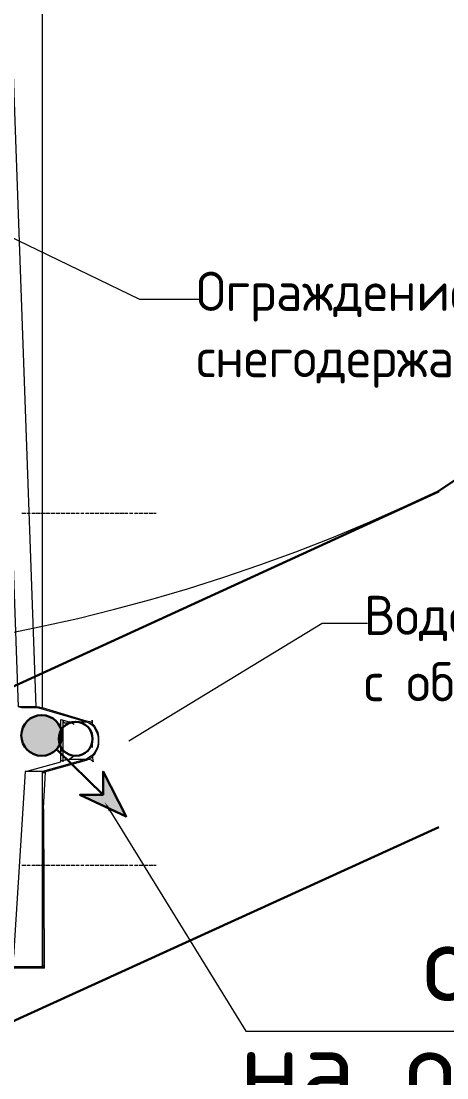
# Model space of a CAD drawing. Header units: millimetres. Extents: x -42533 to 645315, y 3457 to 82611.
# Drawn here: x 593230 to 595404, y 10985 to 16385 of the extents above; entities that cross this region are included whole.
import ezdxf

# ---------------------------------------------------------------- set-up
doc = ezdxf.new("R2010")
doc.units = ezdxf.units.MM
for name, color, linetype, true_color in [('PDF _!ЭОМ.Молниезащита', 7, 'Continuous', 0x954a95), ('PDF _Аннотация', 7, 'Continuous', 0xbababa), ('PDF _Антураж', 7, 'Continuous', 0xbababa), ('PDF _Обобщенные модели', 7, 'Continuous', 0xbababa), ('PDF _Ограждение', 7, 'Continuous', 0xbababa), ('PDF _Оси', 7, 'Continuous', 0xbababa)]:
    doc.layers.add(name, color=color, linetype=linetype, true_color=true_color)
doc.layers.add('PDF _Линии', color=7, linetype='Continuous')
doc.layers.add('PDF _Текст', color=7, linetype='Continuous')
doc.styles.add('PDF GOST Common', font='GOST_Common.ttf')
doc.styles.add('PDF ISOCPEUR', font='isocpeur.ttf')

msp = doc.modelspace()

# ---------------------------------------------------------------- linework, layer by layer
at = {"layer": 'PDF _!ЭОМ.Молниезащита', "color": 1, "lineweight": 30}
msp.add_lwpolyline([(595363.3, 13981.6), (575663.1, 4947.2)], dxfattribs=at)
at = {"layer": 'PDF _!ЭОМ.Молниезащита', "lineweight": 30}
msp.add_lwpolyline([(593415.1, 12660.1), (593648, 12431.4), (593529.4, 12431.4), (593766.6, 12321.3), (593648, 12550), (593648, 12431.4)], dxfattribs=at)
at = {"layer": 'PDF _!ЭОМ.Молниезащита', "color": 251, "lineweight": 5, "true_color": 0x545454}
msp.add_lwpolyline([(593681.9, 12350.9), (594376.5, 11224.3), (597273.5, 11224.3)], dxfattribs=at)
at = {"layer": 'PDF _!ЭОМ.Молниезащита', "color": 3, "lineweight": 30}
msp.add_lwpolyline([(595363.3, 12266.2), (576050.2, 3456.7)], dxfattribs=at)
at = {"layer": 'PDF _!ЭОМ.Молниезащита', "lineweight": 30}
msp.add_circle((593334.4, 12734.7), 103.8, dxfattribs=at)
at = {"layer": 'PDF _!ЭОМ.Молниезащита', "lineweight": 13}
msp.add_arc((591445.4, 22129.1), 9036.1, 344.77295, 295.66956, dxfattribs=at)
at = {"layer": 'PDF _!ЭОМ.Молниезащита', "color": 1, "lineweight": 30}
msp.add_arc((588006.1, 25005), 13250.3, 303.68958, 336.09375, dxfattribs=at)
at = {"layer": 'PDF _!ЭОМ.Молниезащита', "transparency": 33554559}
for points in [[(593427.8, 12787.2), (593249.9, 12787.2), (593415.1, 12804.1)], [(593249.9, 12787.2), (593415.1, 12804.1), (593258.4, 12804.1)], [(593415.1, 12804.1), (593258.4, 12804.1), (593402.4, 12816.8)], [(593258.4, 12804.1), (593402.4, 12816.8), (593275.3, 12816.8)], [(593402.4, 12816.8), (593275.3, 12816.8), (593385.4, 12829.5)], [(593275.3, 12816.8), (593385.4, 12829.5), (593292.3, 12829.5)], [(593385.4, 12829.5), (593292.3, 12829.5), (593368.5, 12833.8)], [(593292.3, 12829.5), (593368.5, 12833.8), (593309.2, 12833.8)], [(593368.5, 12833.8), (593309.2, 12833.8), (593347.3, 12838)], [(593309.2, 12833.8), (593347.3, 12838), (593330.4, 12838)], [(593440.5, 12753.3), (593233, 12753.3), (593436.3, 12770.2)], [(593233, 12753.3), (593436.3, 12770.2), (593241.4, 12770.2)], [(593444.7, 12732.1), (593233, 12732.1), (593440.5, 12753.3)], [(593233, 12732.1), (593440.5, 12753.3), (593233, 12753.3)], [(593436.3, 12770.2), (593241.4, 12770.2), (593427.8, 12787.2)], [(593241.4, 12770.2), (593427.8, 12787.2), (593249.9, 12787.2)], [(593440.5, 12715.2), (593233, 12715.2), (593444.7, 12732.1)], [(593233, 12715.2), (593444.7, 12732.1), (593233, 12732.1)], [(593241.4, 12694), (593440.5, 12715.2), (593233, 12715.2)], [(593436.3, 12694), (593241.4, 12694), (593440.5, 12715.2)], [(593249.9, 12677.1), (593436.3, 12694), (593241.4, 12694)], [(593427.8, 12677.1), (593249.9, 12677.1), (593436.3, 12694)], [(593258.4, 12664.4), (593427.8, 12677.1), (593249.9, 12677.1)], [(593415.1, 12664.4), (593258.4, 12664.4), (593427.8, 12677.1)], [(593275.3, 12651.7), (593415.1, 12664.4), (593258.4, 12664.4)], [(593402.4, 12651.7), (593275.3, 12651.7), (593415.1, 12664.4)], [(593292.3, 12638.9), (593402.4, 12651.7), (593275.3, 12651.7)], [(593385.4, 12638.9), (593292.3, 12638.9), (593402.4, 12651.7)], [(593309.2, 12634.7), (593385.4, 12638.9), (593292.3, 12638.9)], [(593368.5, 12634.7), (593309.2, 12634.7), (593385.4, 12638.9)], [(593330.4, 12630.5), (593368.5, 12634.7), (593309.2, 12634.7)], [(593347.3, 12630.5), (593330.4, 12630.5), (593368.5, 12634.7)], [(593648, 12431.4), (593707.3, 12431.4), (593648, 12550)], [(593766.6, 12321.3), (593711.6, 12431.4), (593529.4, 12431.4)], [(593529.4, 12431.4), (593648, 12431.4), (593707.3, 12431.4)], [(593529.4, 12431.4), (593711.6, 12431.4), (593707.3, 12431.4)]]:
    msp.add_solid(points, dxfattribs=at)
at = {"layer": 'PDF _!ЭОМ.Молниезащита', "color": 251, "true_color": 0x545454, "transparency": 33554559}
msp.add_solid([(593677.7, 12346.7), (593656.5, 12393.3), (593690.4, 12355.2)], dxfattribs=at)
at = {"layer": 'PDF _Аннотация', "color": 8, "lineweight": 9}
for points in [[(592949.2, 15391.9), (593834.4, 14964.2), (594143.6, 14964.2)], [(593779.3, 12706.7), (594766.2, 13308.1), (594999.1, 13308.1)]]:
    msp.add_lwpolyline(points, dxfattribs=at)
at = {"layer": 'PDF _Антураж', "color": 8, "lineweight": 18}
for points in [[(593233, 12876.1), (593216, 12880.4), (592970.4, 19737.4)], [(593305, 12880.4), (593220.3, 12880.4)], [(593317.7, 12876.1), (593563.3, 12804.1)], [(593449, 12609.3), (593474.4, 12613.5), (593563.3, 12613.5), (593338.8, 12550), (593338.8, 12545.8), (593563.3, 12609.3), (593580.3, 12617.8), (593593, 12626.2), (593605.7, 12638.9), (593614.1, 12655.9), (593622.6, 12672.8), (593626.8, 12689.8), (593626.8, 12710.9), (593626.8, 12727.9), (593622.6, 12749.1), (593614.1, 12766), (593605.7, 12782.9), (593593, 12795.7), (593580.3, 12804.1), (593563.3, 12808.4), (593338.8, 12876.1)], [(593254.1, 12550), (593432, 12600.8), (593432, 12816.8), (593474.4, 12804.1), (593563.3, 12804.1), (593576, 12799.9), (593588.7, 12791.4), (593601.4, 12778.7), (593609.9, 12761.8), (593618.4, 12744.8), (593622.6, 12727.9), (593622.6, 12710.9), (593622.6, 12694), (593618.4, 12672.8), (593609.9, 12655.9), (593601.4, 12643.2), (593588.7, 12630.5), (593576, 12622), (593563.3, 12613.5)], [(593499.8, 12791.4), (593487.1, 12799.9), (593474.4, 12804.1)], [(593444.7, 12605.1), (593432, 12605.1)], [(593474.4, 12613.5), (593487.1, 12622), (593499.8, 12630.5)], [(593338.8, 12520.4), (593338.8, 12545.8), (593351.6, 12545.8), (593338.8, 12304.4)], [(593338.8, 12545.8), (593338.8, 12545.8)]]:
    msp.add_lwpolyline(points, dxfattribs=at)
msp.add_lwpolyline([(593233, 12880.4), (593321.9, 12880.4), (593317.7, 12876.1), (593233, 12876.1)], close=True, dxfattribs=at)
at = {"layer": 'PDF _Линии', "color": 8, "lineweight": 9}
for points in [[(599374.2, 20076.2), (593038.1, 20296.5), (593305, 12880.4), (593317.7, 12880.4), (593338.8, 12876.1), (593338.8, 19936.5), (599581.7, 19936.5), (599581.7, 20546.3), (599569, 20546.3)], [(593338.8, 12550), (593249.9, 12550), (593190.6, 11605.5), (588840.9, 11753.8), (584830, 11618.2), (584766.5, 11999.4), (584766.5, 11554.7), (593338.8, 11554.7)]]:
    msp.add_lwpolyline(points, close=True, dxfattribs=at)
at = {"layer": 'PDF _Линии', "color": 8, "lineweight": 30}
msp.add_circle((593508.1, 12717.7), 86.8, dxfattribs=at)
at = {"layer": 'PDF _Обобщенные модели', "color": 8, "lineweight": 18}
for points in [[(593444.7, 12600.8), (593444.7, 12702.5), (593444.7, 12812.6), (593444.7, 12804.1), (593453.2, 12799.9), (593465.9, 12799.9), (593482.8, 12799.9)], [(593584.5, 12799.9), (593593, 12804.1), (593593, 12812.6), (593593, 12791.4)], [(593432, 12753.3), (593436.3, 12753.3), (593444.7, 12753.3)], [(593593, 12749.1), (593593, 12706.7), (593593, 12672.8)], [(593444.7, 12655.9), (593440.5, 12655.9), (593436.3, 12655.9), (593432, 12655.9)], [(593461.7, 12613.5), (593453.2, 12609.3), (593444.7, 12605.1)], [(593593, 12630.5), (593597.2, 12600.8), (593593, 12605.1), (593588.7, 12609.3), (593567.6, 12613.5)]]:
    msp.add_lwpolyline(points, dxfattribs=at)
for points in [[(593432, 12753.3), (593436.3, 12753.3), (593440.5, 12753.3), (593444.7, 12753.3)], [(593444.7, 12655.9), (593440.5, 12655.9), (593436.3, 12655.9), (593432, 12655.9)]]:
    msp.add_lwpolyline(points, close=True, dxfattribs=at)
at = {"layer": 'PDF _Ограждение', "color": 8, "lineweight": 9}
for points in [[(593347.3, 11546.2), (593343.1, 12359.4), (593347.3, 11546.2), (593338.8, 11558.9)], [(592237.7, 11554.7), (593347.3, 11546.2), (592208, 11554.7)]]:
    msp.add_lwpolyline(points, dxfattribs=at)
at = {"layer": 'PDF _Ограждение', "color": 8, "lineweight": 0}
msp.add_lwpolyline([(593347.3, 11546.2), (593347.3, 11546.2), (593347.3, 11546.2)], dxfattribs=at)
msp.add_lwpolyline([(593347.3, 11546.2), (593347.3, 11546.2), (593347.3, 11546.2)], dxfattribs=at)
msp.add_lwpolyline([(593347.3, 11546.2), (593347.3, 11546.2), (593347.3, 11546.2)], close=True, dxfattribs=at)
at = {"layer": 'PDF _Ограждение', "transparency": 33554559}
for points in [[(593343.1, 12359.4), (593343.1, 12304.4), (593338.8, 12304.4)], [(593343.1, 12304.4), (593338.8, 12304.4), (593347.3, 11558.9)], [(593338.8, 12304.4), (593347.3, 11558.9), (593338.8, 11558.9)], [(593338.8, 11558.9), (593338.8, 11554.7), (593338.8, 11554.7)], [(593338.8, 11558.9), (593338.8, 11554.7), (593347.3, 11554.7)], [(593338.8, 11558.9), (593347.3, 11558.9), (593347.3, 11554.7)], [(593338.8, 11554.7), (592237.7, 11554.7), (593347.3, 11546.2)], [(592237.7, 11554.7), (593347.3, 11546.2), (593347.3, 11546.2)], [(593338.8, 11554.7), (593347.3, 11554.7), (593347.3, 11546.2)]]:
    msp.add_solid(points, dxfattribs=at)
at = {"layer": 'PDF _Оси', "color": 8, "lineweight": 9}
for points in [[(593233, 13871.4), (593254.1, 13871.4)], [(593258.4, 13871.4), (593275.3, 13871.4)], [(593279.6, 13871.4), (593279.6, 13871.4)], [(593283.8, 13871.4), (593300.7, 13871.4)], [(593305, 13871.4), (593326.1, 13871.4)], [(593330.4, 13871.4), (593351.6, 13871.4)], [(593355.8, 13871.4), (593377, 13871.4)], [(593381.2, 13871.4), (593402.4, 13871.4)], [(593406.6, 13871.4), (593427.8, 13871.4)], [(593432, 13871.4), (593453.2, 13871.4)], [(593457.4, 13871.4), (593478.6, 13871.4)], [(593482.8, 13871.4), (593504, 13871.4)], [(593508.3, 13871.4), (593525.2, 13871.4)], [(593529.4, 13871.4), (593529.4, 13871.4)], [(593533.7, 13871.4), (593550.6, 13871.4)], [(593554.8, 13871.4), (593554.8, 13871.4)], [(593559.1, 13871.4), (593576, 13871.4)], [(593580.3, 13871.4), (593601.4, 13871.4)], [(593605.7, 13871.4), (593626.8, 13871.4)], [(593631.1, 13871.4), (593652.3, 13871.4)], [(593656.5, 13871.4), (593677.7, 13871.4)], [(593681.9, 13871.4), (593703.1, 13871.4)], [(593707.3, 13871.4), (593728.5, 13871.4)], [(593732.7, 13871.4), (593753.9, 13871.4)], [(593758.1, 13871.4), (593775.1, 13871.4)], [(593779.3, 13871.4), (593779.3, 13871.4)], [(593783.6, 13871.4), (593800.5, 13871.4)], [(593804.7, 13871.4), (593804.7, 13871.4)], [(593809, 13871.4), (593825.9, 13871.4)], [(593830.1, 13871.4), (593851.3, 13871.4)], [(593855.6, 13871.4), (593876.7, 13871.4)], [(593881, 13871.4), (593902.1, 13871.4)], [(593906.4, 13871.4), (593919.1, 13871.4)], [(593233, 12071.4), (593254.1, 12071.4)], [(593258.4, 12071.4), (593275.3, 12071.4)], [(593279.6, 12071.4), (593279.6, 12071.4)], [(593283.8, 12071.4), (593300.7, 12071.4)], [(593305, 12071.4), (593326.1, 12071.4)], [(593330.4, 12071.4), (593351.6, 12071.4)], [(593355.8, 12071.4), (593377, 12071.4)], [(593381.2, 12071.4), (593402.4, 12071.4)], [(593406.6, 12071.4), (593427.8, 12071.4)], [(593432, 12071.4), (593453.2, 12071.4)], [(593457.4, 12071.4), (593478.6, 12071.4)], [(593482.8, 12071.4), (593504, 12071.4)], [(593508.3, 12071.4), (593525.2, 12071.4)], [(593529.4, 12071.4), (593529.4, 12071.4)], [(593533.7, 12071.4), (593550.6, 12071.4)], [(593554.8, 12071.4), (593554.8, 12071.4)], [(593559.1, 12071.4), (593576, 12071.4)], [(593580.3, 12071.4), (593601.4, 12071.4)], [(593605.7, 12071.4), (593626.8, 12071.4)], [(593631.1, 12071.4), (593652.3, 12071.4)], [(593656.5, 12071.4), (593677.7, 12071.4)], [(593681.9, 12071.4), (593703.1, 12071.4)], [(593707.3, 12071.4), (593728.5, 12071.4)], [(593732.7, 12071.4), (593753.9, 12071.4)], [(593758.1, 12071.4), (593775.1, 12071.4)], [(593779.3, 12071.4), (593779.3, 12071.4)], [(593783.6, 12071.4), (593800.5, 12071.4)], [(593804.7, 12071.4), (593804.7, 12071.4)], [(593809, 12071.4), (593825.9, 12071.4)], [(593830.1, 12071.4), (593851.3, 12071.4)], [(593855.6, 12071.4), (593876.7, 12071.4)], [(593881, 12071.4), (593902.1, 12071.4)], [(593906.4, 12071.4), (593919.1, 12071.4)]]:
    msp.add_lwpolyline(points, dxfattribs=at)

# ---------------------------------------------------------------- texts
at = {"layer": 'PDF _Текст', "color": 7, "attachment_point": 4}
for s, insert, char_height, style in [('Ограждение со', (594124.4, 14977.1), 200.023, 'PDF GOST Common'), ('снегодержателем', (594124.4, 14638.3), 200.023, 'PDF GOST Common'), ('Водосточная труба ⌀150мм', (594979.9, 13321.1), 200.023, 'PDF GOST Common'), ('с обогревом', (594979.9, 12982.2), 200.023, 'PDF GOST Common'), ('опуск', (595280.7, 11521), 400.05, 'PDF ISOCPEUR'), ('на отм. +0,700', (594344.6, 10987.3), 400.051, 'PDF ISOCPEUR')]:
    msp.add_mtext(s, dxfattribs=dict(at, insert=insert, char_height=char_height, style=style))

doc.saveas('drawing.dxf')
